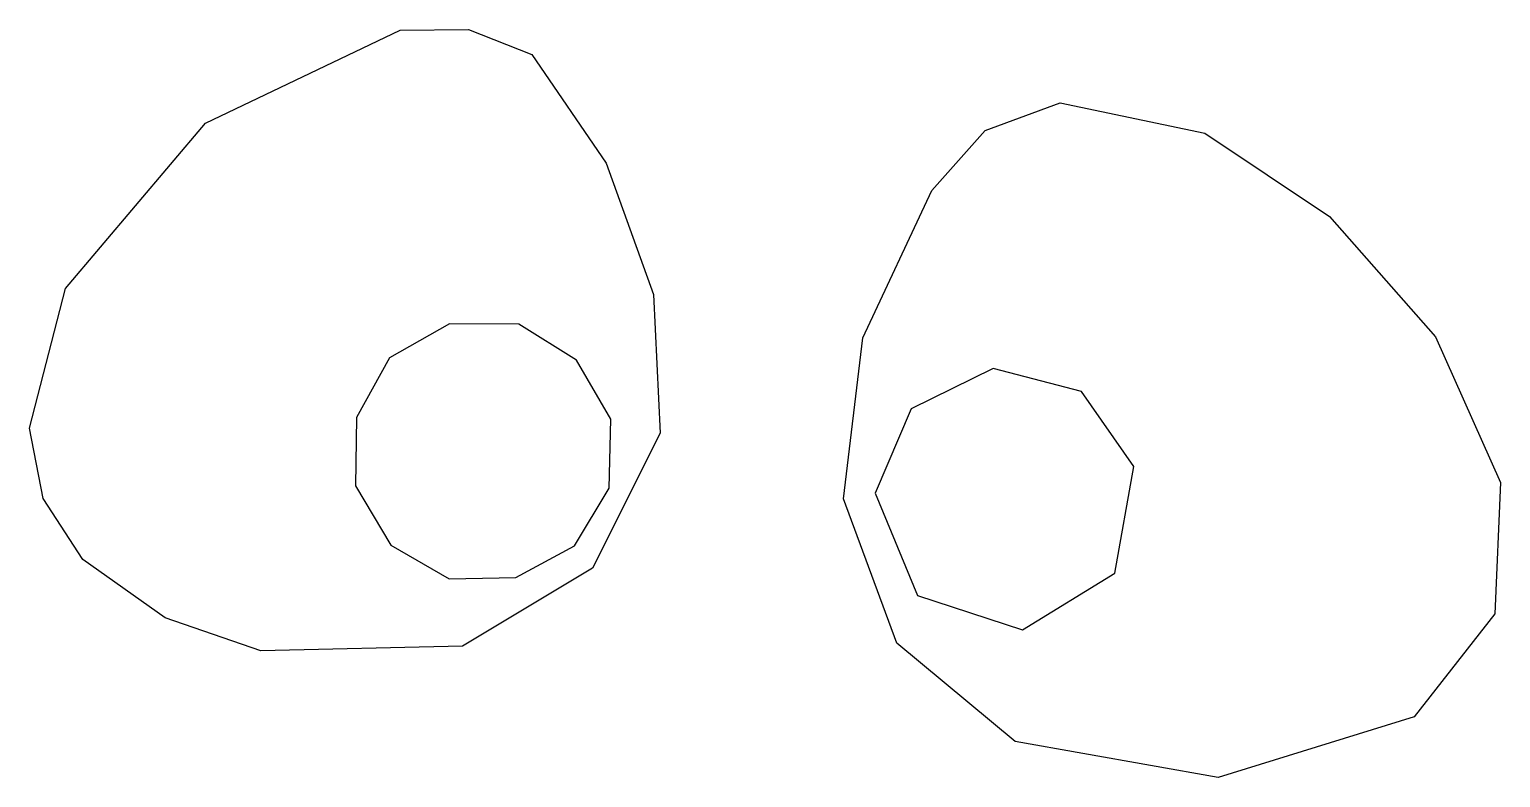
# Model space of a CAD drawing. Extents: x 25.64 to 33.17, y -15.86 to -12.04.
import ezdxf

# ---------------------------------------------------------------- set-up
doc = ezdxf.new("R2010")
doc.units = 0

msp = doc.modelspace()

# ---------------------------------------------------------------- linework, layer by layer
at = {"layer": 'Layer 1'}
for p, q in [((26.544749, -12.515093), (27.541303, -12.040299)), ((27.5413, -12.0403), (27.892392, -12.035688)), ((27.892392, -12.035688), (28.216453, -12.16432)), ((28.216453, -12.16432), (28.595889, -12.719425)), ((30.537133, -12.553145), (30.9204, -12.411495)), ((30.9204, -12.4115), (31.661041, -12.567304)), ((25.828303, -13.361089), (26.544749, -12.515093)), ((30.263695, -12.859325), (30.537133, -12.553145)), ((31.661041, -12.567304), (32.29824, -12.992999)), ((28.595889, -12.719425), (28.838109, -13.391847)), ((29.910581, -13.614224), (30.263695, -12.859325)), ((32.29824, -12.992999), (32.841037, -13.608804)), ((25.644119, -14.0759), (25.828303, -13.361089)), ((28.838109, -13.391847), (28.873443, -14.101515)), ((27.795017, -13.541869), (27.487093, -13.715902)), ((27.795022, -13.541873), (27.795017, -13.541869)), ((28.148483, -13.543513), (27.795022, -13.541873)), ((28.445059, -13.72783), (28.148483, -13.543513)), ((29.811606, -14.437235), (29.910581, -13.614224)), ((32.841037, -13.608804), (33.174604, -14.354659)), ((27.487093, -13.715902), (27.318983, -14.022088)), ((28.620738, -14.02932), (28.445059, -13.72783)), ((30.577574, -13.770025), (30.157094, -13.977728)), ((31.029947, -13.888439), (30.577574, -13.770025)), ((30.577574, -13.770025), (30.577574, -13.770025)), ((31.297567, -14.272061), (31.029947, -13.888439)), ((30.157094, -13.977728), (29.973088, -14.409136)), ((25.715201, -14.435755), (25.644119, -14.0759)), ((27.318983, -14.022088), (27.313755, -14.371537)), ((28.611506, -14.38248), (28.620738, -14.02932)), ((28.873443, -14.101515), (28.526821, -14.792525)), ((31.200437, -14.818265), (31.297567, -14.272061)), ((27.313755, -14.371537), (27.494476, -14.675359)), ((28.434613, -14.678431), (28.611506, -14.38248)), ((33.174604, -14.354659), (33.145303, -15.027115)), ((25.917983, -14.747719), (25.715201, -14.435755)), ((30.083944, -15.175997), (29.811606, -14.437235)), ((29.973088, -14.409136), (30.189447, -14.932138)), ((27.494476, -14.675359), (27.793487, -14.84698)), ((28.134403, -14.840634), (28.434613, -14.678431)), ((26.339332, -15.047555), (25.917983, -14.747719)), ((28.526821, -14.792525), (27.861143, -15.192145)), ((30.727419, -15.108412), (31.200437, -14.818265)), ((27.793487, -14.84698), (28.134403, -14.840634)), ((30.189447, -14.932138), (30.727419, -15.108412)), ((26.8289, -15.216303), (26.339332, -15.047555)), ((33.145303, -15.027115), (32.73245, -15.553979)), ((27.861143, -15.192145), (26.8289, -15.216303)), ((30.68939, -15.679985), (30.083944, -15.175997)), ((32.73245, -15.553979), (31.728906, -15.864206)), ((31.728906, -15.864206), (30.68939, -15.679985))]:
    msp.add_line(p, q, dxfattribs=at)

doc.saveas('drawing.dxf')
